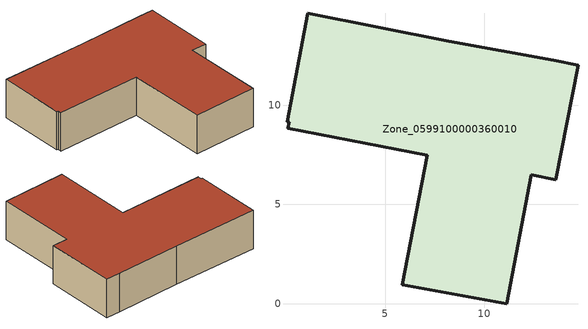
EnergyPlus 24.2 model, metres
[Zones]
Zone_0599100000360010
 floor ground (C_G): 1.11,14.62 8.2,13.23 13.51,12.25 14.72,12.02 13.6,6.24 12.36,6.5 11.12,0 5.87,0.96 7.13,7.49 0.11,8.84 0.17,9.13 0.06,9.16 z0
 wall outside (C_F): 7.13,7.49 5.87,0.96 11.12,0 12.36,6.5 13.6,6.24 14.72,12.02 13.51,12.25 8.2,13.23 1.11,14.62 0.06,9.16 0.17,9.13 0.11,8.84 7.13,7.49 z0:3.28
 roof outside (C_R): 0.17,9.13 0.11,8.84 7.13,7.49 5.87,0.96 11.12,0 12.36,6.5 13.6,6.24 14.72,12.02 13.51,12.25 8.2,13.23 1.11,14.62 0.06,9.16 z3.28
[BUILDING]
Pand.0599100000360010: North Axis=0; Terrain=City; Loads Convergence Tolerance Value=0.04; Temperature Convergence Tolerance Value=0.4; Solar Distribution=FullExterior; Maximum Number of Warmup Days=25; Minimum Number of Warmup Days=1
[Site:Location]
Rotterdam.The.Hague.AP_ZH_NLD Design_Conditions: Latitude=51.96; Longitude=4.45; Time Zone=1; Elevation=-4.5
[SITE:GROUNDTEMPERATURE:BUILDINGSURFACE]
18, 18, 18, 18, 18, 18, 18, 18, 18, 18, 18, 18
[MATERIAL] Thermal Absorptance=0.9; Solar Absorptance=0.7; Visible Absorptance=0.7
Name | Roughness | Thickness | Conductivity | Density | Specific Heat
G.TI.1992-2005 | MediumSmooth | 0.15 | 0.06 | 540 | 1210
F.TI.1992-2005 | Rough | 0.3 | 0.12 | 1920 | 840
R.TI.1992-2005 | MediumRough | 0.2 | 0.08 | 1500 | 1000
[CONSTRUCTION]
C_G: G.TI.1992-2005
C_F: F.TI.1992-2005
C_R: R.TI.1992-2005
[ZONE]
Zone_0599100000360010: Type=1; Multiplier=1; Ceiling Height=Autocalculate; Volume=Autocalculate; Floor Area=autocalculate; Part of Total Floor Area=Yes
[ZONEINFILTRATION:DESIGNFLOWRATE]
Infil_Zone_0599100000360010: Zone or ZoneList or Space or SpaceList=Zone_0599100000360010; Schedule=AlwaysOn; Design Flow Rate Calculation Method=Flow/Area; Flow Rate per Floor Area=0.0015; Constant Term Coefficient=1; Temperature Term Coefficient=0; Velocity Term Coefficient=0; Velocity Squared Term Coefficient=0
[HVACTEMPLATE:ZONE:IDEALLOADSAIRSYSTEM]
Zone_0599100000360010: Maximum Heating Supply Air Temperature=50; Minimum Cooling Supply Air Temperature=13; Maximum Heating Supply Air Humidity Ratio=0.0156; Minimum Cooling Supply Air Humidity Ratio=0.0077; Heating Limit=NoLimit; Cooling Limit=NoLimit; Dehumidification Control Type=ConstantSensibleHeatRatio; Cooling Sensible Heat Ratio=0.7; Dehumidification Setpoint=60; Humidification Control Type=None; Humidification Setpoint=30; Outdoor Air Method=None; Outdoor Air Flow Rate per Person=0.00944; Outdoor Air Flow Rate per Zone Floor Area=0; Outdoor Air Flow Rate per Zone=0; Demand Controlled Ventilation Type=None; Outdoor Air Economizer Type=NoEconomizer; Heat Recovery Type=None; Sensible Heat Recovery Effectiveness=0.7; Latent Heat Recovery Effectiveness=0.65
[ZONECONTROL:THERMOSTAT]
ThermostatControl_Zone_0599100000360010: Zone or ZoneList=Zone_0599100000360010; Control Type Schedule=DualSetpointControlType; Control 1=Thermostat_Zone_0599100000360010; Temperature Difference Between Cutout And Setpoint=0
[THERMOSTATSETPOINT:DUALSETPOINT]
Thermostat_Zone_0599100000360010: Heating Setpoint Temperature Schedule=HeatingSetpoint_Zone_0599100000360010; Cooling Setpoint Temperature Schedule=CoolingSetpoint_Zone_0599100000360010
[SCHEDULE:COMPACT]
HeatingSetpoint_Zone_0599100000360010: Through: 12/31, For: AllDays, Until: 24:00, 21
CoolingSetpoint_Zone_0599100000360010: Through: 12/31, For: AllDays, Until: 24:00, 24
DualSetpointControlType: Through: 12/31, For: AllDays, Until: 24:00, 4
AlwaysOn: Through: 12/31, For: AllDays, Until: 24:00, 1
